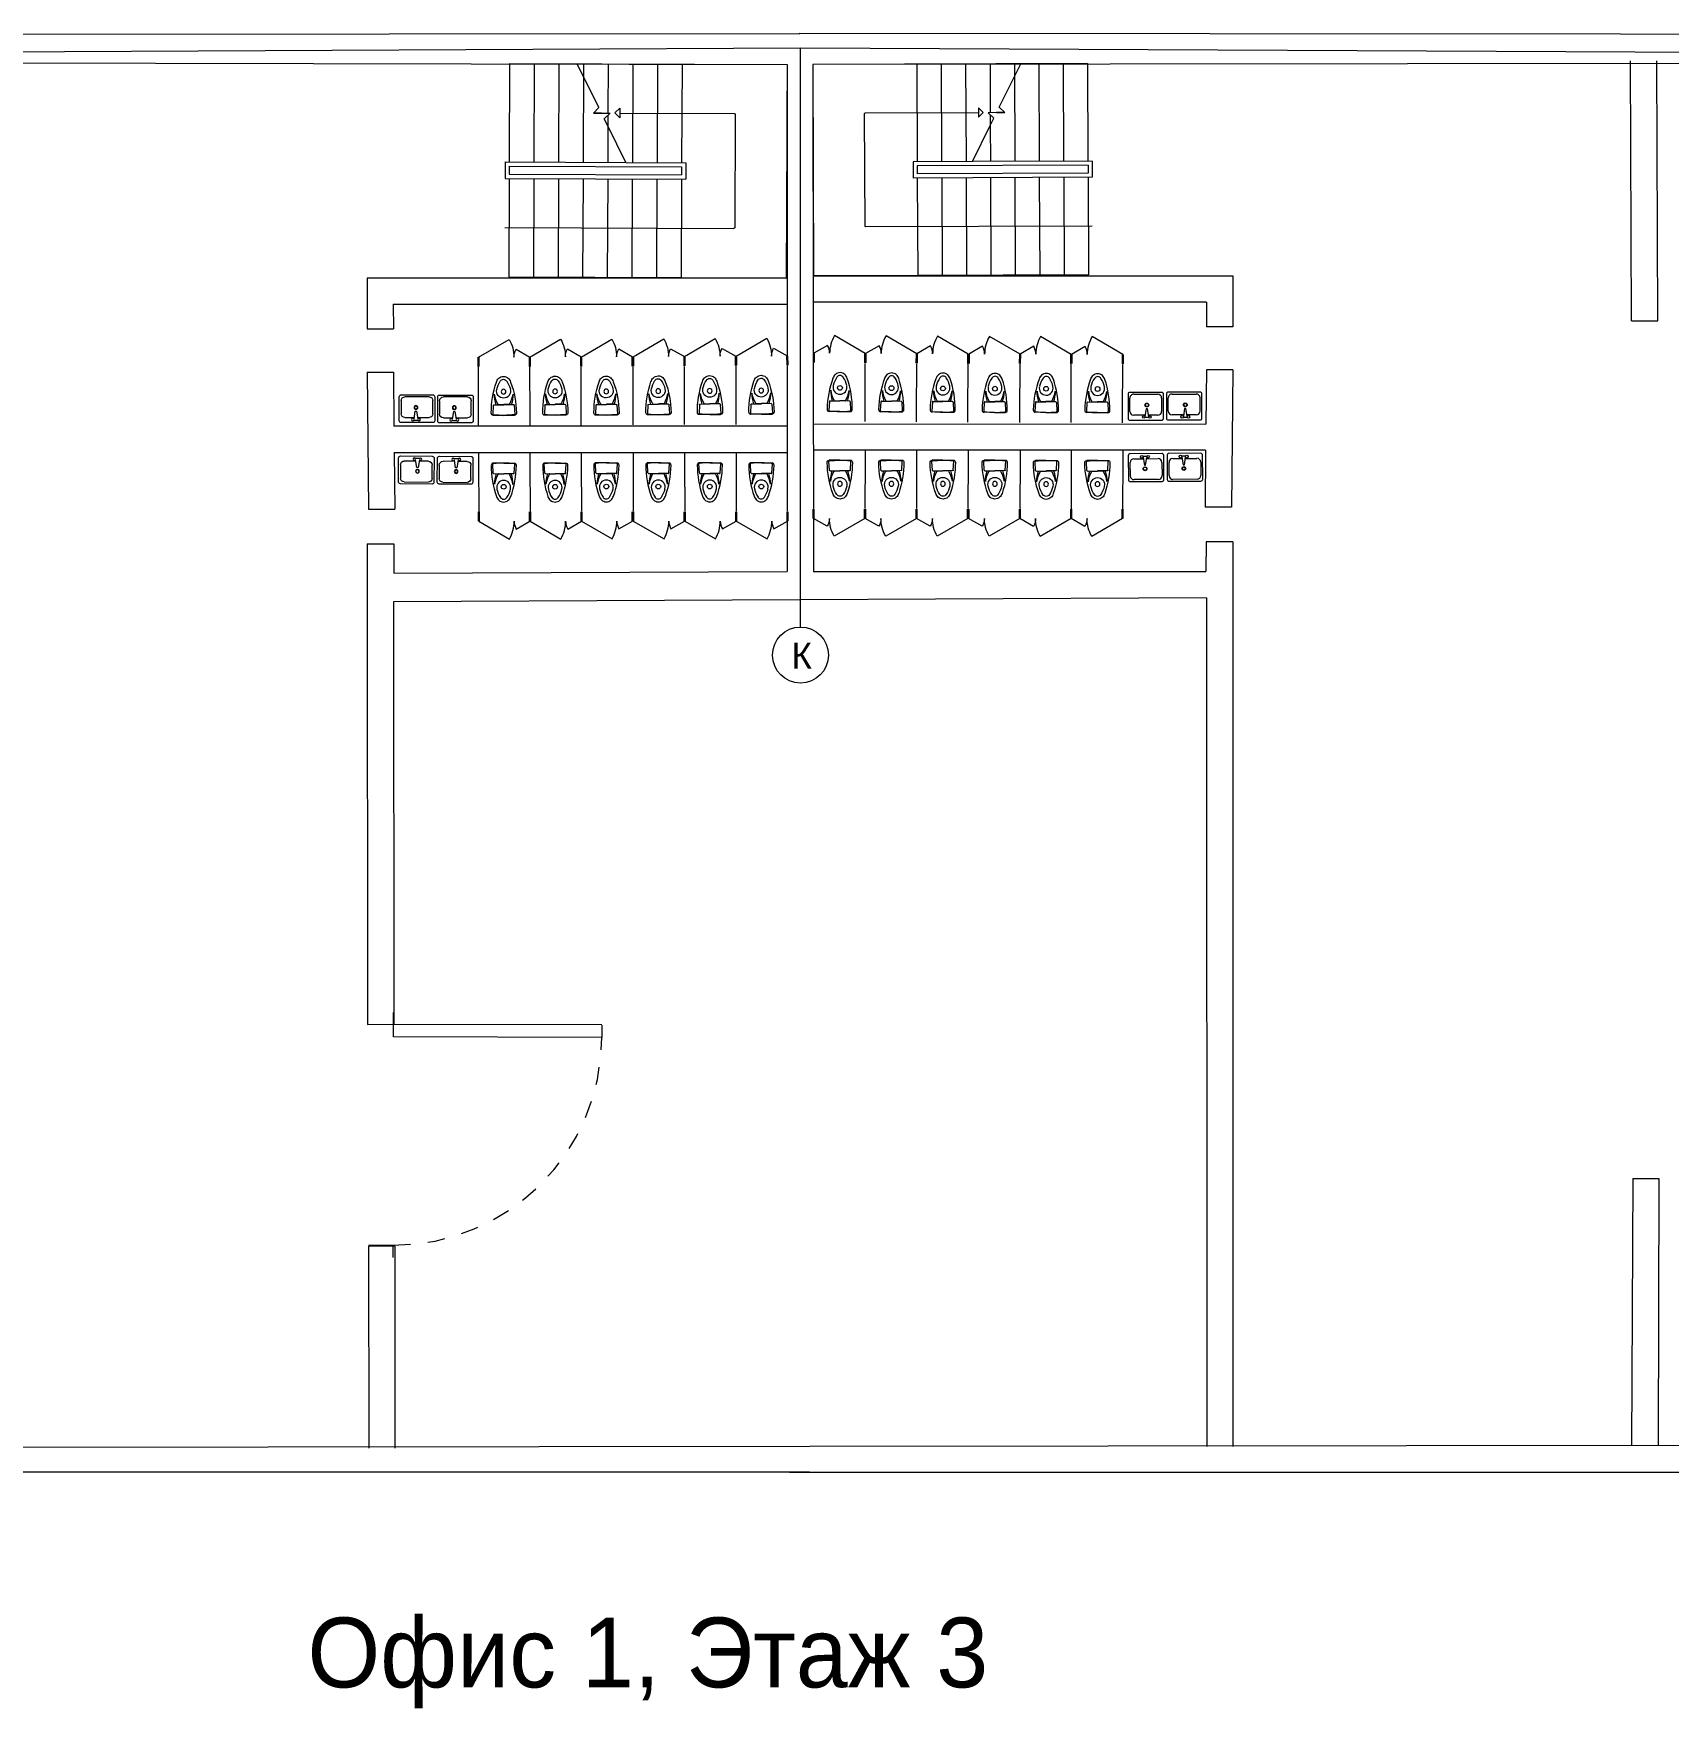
# Model space of a CAD drawing. Header units: inches. Extents: x 164.3 to 247.9, y 15.6 to 56.7.
# Drawn here: x 223.71 to 233.07, y 47.08 to 56.67 of the extents above; entities that cross this region are included whole.
import ezdxf

# ---------------------------------------------------------------- set-up
doc = ezdxf.new("R2010")
doc.units = ezdxf.units.IN
doc.header["$MEASUREMENT"] = 0
doc.set_wipeout_variables(frame=1)
doc.linetypes.add('DASHED', pattern=[0.75, 0.5, -0.25])
doc.layers.get('0').update_dxf_attribs({"lineweight": 0})
for name, color, linetype, lineweight in [('7', 4, 'Continuous', 5), ('_Стены', 7, 'Continuous', 30), ('door', 7, 'Continuous', 5), ('WALL 1 100', 250, 'Continuous', 9), ('окно', 7, 'Continuous', 9), ('провода', 1, 'Continuous', 5)]:
    doc.layers.add(name, color=color, linetype=linetype, lineweight=lineweight)
doc.layers.add('_Маскировка', color=7, linetype='Continuous', lineweight=0, true_color=0xffffff)
doc.layers.add('DOOR WINDOW 1 100', color=7, linetype='Continuous', lineweight=5, true_color=0x666666)
doc.styles.add('DIM_FONT', font='TXT.shx', dxfattribs={"width": 0.8})
doc.styles.add('SS Projects_100_notes', font='', dxfattribs={"height": 0.4})
doc.styles.get('SS Projects_100_notes').set_extended_font_data('Bahnschrift')

# ---------------------------------------------------------------- blocks, each defined once
blk = doc.blocks.new('A$C7A17705F')
at = {"color": 0}
for p, q in [((0, 3430), (2600, 3430)), ((600, 2790), (610, 2800)), ((600, 1393), (600, 2790)), ((610, 2800), (1990, 2800)), ((1990, 2800), (2000, 2790)), ((2000, 0), (2000, 2790)), ((0, 2150), (1200, 2150)), ((1200, 1472), (1200, 2200)), ((1200, 2200), (1400, 2200)), ((1250, 50), (1250, 2150)), ((1250, 2150), (1350, 2150)), ((1350, 50), (1350, 2150)), ((1400, 0), (1400, 2200)), ((1400, 2150), (2600, 2150)), ((0, 1850), (1200, 1850)), ((1400, 1850), (2600, 1850)), ((0, 1550), (1200, 1550)), ((1200, 0), (1200, 1472)), ((1400, 1550), (2600, 1550)), ((0, 1250), (600, 1250)), ((600, 1172), (600, 1275)), ((625, 1250), (757, 1250)), ((757, 1250), (1200, 1250)), ((1400, 1250), (2600, 1250)), ((600, 1072), (600, 1172)), ((0, 950), (1200, 950)), ((1400, 950), (2600, 950)), ((0, 650), (1200, 650)), ((1400, 650), (2600, 650)), ((0, 350), (1200, 350)), ((1400, 350), (2600, 350)), ((0, 50), (1200, 50)), ((1250, 50), (1350, 50)), ((1400, 50), (2600, 50)), ((1200, 0), (1400, 0))]:
    blk.add_line(p, q, dxfattribs=at)
for p, q in [((0, 50), (0, 3430)), ((2600, 2150), (2600, 3430)), ((2600, 50), (2600, 2150)), ((1200, 1472), (757, 1250)), ((540, 1393), (656, 1393)), ((598, 1335), (540, 1393)), ((656, 1393), (598, 1335)), ((669, 1206), (600, 1275)), ((757, 1250), (669, 1206)), ((533, 1138), (0, 872)), ((600, 1072), (533, 1138)), ((600, 1172), (600, 1072))]:
    blk.add_line(p, q)
blk = doc.blocks.new('A$C444A5E9C')
at = {"ltscale": 20}
for p, q in [((0.041, 0.566), (0.032, 0.737)), ((0.246, 0.76), (0.04, 0.76)), ((0.054, 0.554), (0.246, 0.554)), ((0.141, 0.549), (0.246, 0.549))]:
    blk.add_line(p, q, dxfattribs=at)
for p, q in [((0.246, 0.76), (0.452, 0.76)), ((0.45, 0.566), (0.459, 0.737)), ((0.438, 0.554), (0.246, 0.554)), ((0.35, 0.549), (0.246, 0.549))]:
    blk.add_line(p, q)
at = {"linetype": 'Continuous', "ltscale": 20}
blk.add_circle((0.246, 0.298), 0.0465, dxfattribs=at)
at = {"ltscale": 20}
for centre, radius, start, end in [((0.04, 0.72), 0.04, 90, 185.821), ((1.87, 0.733), 1.87, 180.5373, 199.4406), ((0.044, 0.738), 0.012, 95.8439, 183), ((0.245, -1.23), 1.99, 89.9924, 95.8439), ((0.054, 0.566), 0.0125, 183, 270), ((0.766, 0.328), 0.705, 161.2906, 178.5363), ((0.58, 0.285), 0.516, 149.7165, 173.2244), ((0.141, 0.541), 0.0075, 90, 149.7165), ((0.267, 0.158), 0.167, 196.4723, 227.6624), ((0.246, 0.137), 0.137, 228.0401, 270)]:
    blk.add_arc(centre, radius, start, end, dxfattribs=at)
for centre, radius, start, end in [((0.246, -1.23), 1.99, 84.1561, 90.0076), ((-1.378, 0.733), 1.87, 340.5594, 359.4627), ((0.447, 0.738), 0.012, 357, 84.1561), ((0.452, 0.72), 0.04, 354.179, 90), ((0.35, 0.541), 0.0075, 30.2835, 90), ((-0.089, 0.285), 0.516, 6.7756, 30.2835), ((-0.275, 0.328), 0.705, 1.4637, 18.7094), ((0.438, 0.566), 0.0125, 270, 357), ((0.246, 0.137), 0.137, 270, 311.9599), ((0.225, 0.158), 0.167, 312.3376, 343.5277)]:
    blk.add_arc(centre, radius, start, end)
at = {"linetype": 'Continuous', "ltscale": 20}
for centre, radius, start, end in [((0.246, 0.288), 0.136, 90.2368, 194.549), ((0.245, 0.288), 0.136, 345.451, 89.7632), ((0.561, 0.349), 0.457, 192.1399, 214.2706), ((0.246, 0.129), 0.0727, 210.084, 269.4189), ((0.245, 0.129), 0.0727, 270.5811, 329.916), ((-0.069, 0.349), 0.457, 325.7294, 347.8601)]:
    blk.add_arc(centre, radius, start, end, dxfattribs=at)
blk = doc.blocks.new('*U27')
at = {"color": 7, "linetype": 'ByBlock', "true_color": 0xffffff}
blk.add_wipeout([(-605, 115), (0, 115), (0, -5), (-605, -5)], dxfattribs=at).dxf.layer = '_Маскировка'
at = {"linetype": 'ByBlock'}
for p, q in [((-605, 0), (-605, 110)), ((0, 0), (0, 110))]:
    blk.add_line(p, q, dxfattribs=at)
at = {"layer": 'door'}
blk.add_lwpolyline([(0, 0), (-363, -210, -0.131652), (-419, 0, -0.131652), (-444, -93), (-605, 0)], format="xyb", dxfattribs=at)
blk = doc.blocks.new('A$C564A496C')
at = {"linetype": 'ByBlock'}
for p, q in [((0, 419), (0, 31)), ((543, 450), (31, 450)), ((31, 92), (31, 307)), ((92, 368), (244, 368)), ((238, 409), (300, 409)), ((238, 389), (259, 266)), ((279, 266), (300, 389)), ((295, 368), (482, 368)), ((543, 307), (543, 92)), ((574, 31), (574, 419)), ((31, 0), (543, 0)), ((482, 31), (92, 31)), ((259, 266), (279, 266))]:
    blk.add_line(p, q, dxfattribs=at)
for centre, radius in [((218, 399), 20.5), ((320, 399), 20.5), ((269, 205), 30.7), ((269, 205), 25.7)]:
    blk.add_circle(centre, radius, dxfattribs=at)
for centre, radius, start, end in [((31, 419), 30.7, 90, 180), ((92, 307), 61.4, 90, 180), ((482, 307), 61.4, 0, 90), ((543, 419), 30.7, 0, 90), ((31, 31), 30.7, 180, 270), ((92, 92), 61.4, 180, 270), ((482, 92), 61.4, 270, 0), ((543, 31), 30.7, 270, 0)]:
    blk.add_arc(centre, radius, start, end, dxfattribs=at)
at = {"style": 'DIM_FONT', "width": 0.8, "flags": 9}
for tag in ['YSIZE', 'XSIZE']:
    blk.add_attdef(tag, (269, 450), '', height=0.5, rotation=270, dxfattribs=at)

msp = doc.modelspace()

# ---------------------------------------------------------------- linework, layer by layer
at = {"layer": '7', "color": 8, "linetype": 'DASHED', "ltscale": 0.2}
msp.add_arc((225.7683, 50.9231), 1.1918, 269.87617, 359.87617, dxfattribs=at)
at = {"layer": 'DOOR WINDOW 1 100'}
for p, q in [((228.022, 56.2873), (228.022, 56.3373)), ((228.022, 53.6373), (228.022, 53.5873)), ((225.7683, 50.9231), (225.7686, 51.0633)), ((226.9601, 50.9205), (225.7683, 50.9231)), ((226.9612, 50.992), (225.7694, 50.9946)), ((226.9603, 50.9906), (226.9601, 50.9205)), ((225.6273, 49.7339), (225.7658, 49.7313)), ((225.7656, 49.6612), (225.7658, 49.7313))]:
    msp.add_line(p, q, dxfattribs=at)
at = {"layer": 'WALL 1 100', "color": 0}
for p, q in [((223.3247, 56.4993), (228.0216, 56.4896)), ((228.0223, 56.4888), (228.022, 53.5873)), ((233.9612, 56.4952), (228.1693, 56.4904)), ((228.1694, 56.4888), (228.172, 53.5873)), ((232.8552, 55.0216), (232.8486, 56.5103)), ((233.0052, 55.0216), (233.0003, 56.5104)), ((225.617, 55.2674), (225.6172, 54.9762)), ((230.5725, 55.2799), (230.5722, 54.9887)), ((230.4225, 55.1299), (228.1725, 55.1299)), ((230.4225, 55.1299), (230.4212, 54.9887)), ((225.767, 55.1174), (228.017, 55.1174)), ((225.767, 55.1174), (225.7682, 54.9761)), ((225.6172, 54.9762), (225.768, 54.9761)), ((230.5722, 54.9887), (230.4214, 54.9887)), ((232.8552, 55.0216), (233.0052, 55.0216)), ((226.2553, 54.4232), (226.2545, 54.8134)), ((226.5497, 54.4247), (226.549, 54.8149)), ((226.8429, 54.4248), (226.8421, 54.815)), ((227.1403, 54.4264), (227.1396, 54.8166)), ((227.4348, 54.428), (227.434, 54.8181)), ((227.7299, 54.4296), (227.7291, 54.8198)), ((228.4671, 54.4451), (228.4678, 54.8353)), ((228.7621, 54.4435), (228.7629, 54.8336)), ((229.0566, 54.4419), (229.0573, 54.8321)), ((229.354, 54.4404), (229.3548, 54.8305)), ((229.6472, 54.4403), (229.6479, 54.8304)), ((229.9416, 54.4387), (229.9424, 54.8289)), ((225.6174, 54.7284), (225.7682, 54.7284)), ((225.6174, 54.7284), (225.6252, 53.9433)), ((225.7682, 54.7284), (225.771, 54.4192)), ((230.4212, 54.7409), (230.4184, 54.4317)), ((230.572, 54.7409), (230.4212, 54.7409)), ((230.572, 54.7409), (230.5643, 53.9558)), ((225.7724, 54.2692), (228.018, 54.2692)), ((225.7726, 54.2692), (225.7758, 53.9433)), ((230.417, 54.2818), (228.1714, 54.2818)), ((228.4678, 54.2818), (228.4665, 53.8916)), ((228.7628, 54.2819), (228.7616, 53.8917)), ((229.0573, 54.2819), (229.056, 53.8917)), ((229.3548, 54.2819), (229.3535, 53.8917)), ((229.6479, 54.2805), (229.6466, 53.8903)), ((229.9424, 54.2805), (229.9411, 53.8903)), ((230.4168, 54.2818), (230.4137, 53.9558)), ((226.2545, 54.265), (226.2558, 53.8748)), ((226.549, 54.265), (226.5503, 53.8748)), ((226.8421, 54.2664), (226.8434, 53.8762)), ((227.1396, 54.2664), (227.1409, 53.8762)), ((227.4341, 54.2664), (227.4354, 53.8762)), ((227.7291, 54.2663), (227.7304, 53.8761)), ((225.6252, 53.9433), (225.7758, 53.9433)), ((230.5643, 53.9558), (230.4137, 53.9558)), ((225.6174, 53.745), (225.7694, 53.745)), ((225.6174, 53.745), (225.6174, 53.5748)), ((225.7694, 53.745), (225.7706, 53.5783)), ((230.4201, 53.7576), (230.4188, 53.5873)), ((230.5721, 53.7576), (230.4201, 53.7576)), ((230.5721, 53.7576), (230.572, 53.5873)), ((225.6174, 53.5748), (225.6196, 50.9943)), ((230.572, 53.5873), (230.572, 48.5781)), ((230.422, 53.4373), (225.7674, 53.4147)), ((225.7674, 53.4147), (225.77, 50.9943)), ((230.422, 53.4373), (230.4237, 48.5781)), ((225.77, 50.9943), (225.6189, 50.9933)), ((232.8617, 50.1131), (232.855, 48.5842)), ((232.8617, 50.1131), (233.0117, 50.1131)), ((233.0117, 50.1131), (233.0067, 48.5884)), ((225.6258, 49.7254), (225.6262, 48.5698)), ((225.7758, 49.7254), (225.6258, 49.7254)), ((225.7758, 49.7254), (225.7754, 48.5698)), ((228.152, 48.5785), (209.4313, 48.5582)), ((246.7227, 48.6033), (228.152, 48.5785)), ((228.1488, 48.4311), (209.2798, 48.4311)), ((228.0342, 48.4311), (246.9032, 48.4311))]:
    msp.add_line(p, q, dxfattribs=at)
for points in [[(209.2861, 56.6519), (228.0934, 56.6669)], [(246.8969, 56.652), (228.0896, 56.6669)], [(228.017, 55.2674), (225.617, 55.2674)], [(228.1725, 55.2799), (230.5725, 55.2799)], [(228.0182, 54.4192), (225.771, 54.4192)], [(228.1713, 54.4318), (230.4184, 54.4317)], [(225.7706, 53.5783), (228.022, 53.5873)], [(228.172, 53.5873), (230.4188, 53.5873)]]:
    msp.add_lwpolyline(points, dxfattribs=at)
at = {"layer": 'окно', "color": 7, "linetype": 'ByBlock', "lineweight": 0}
msp.add_circle((228.098, 53.1093), 0.1601, dxfattribs=at)
at = {"layer": 'провода', "color": 1}
for p, q in [((228.0979, 56.5829), (220.8106, 56.547)), ((228.0985, 53.2677), (228.0979, 56.5829)), ((235.3723, 56.547), (228.0979, 56.5829))]:
    msp.add_line(p, q, dxfattribs=at)

# ---------------------------------------------------------------- block references
for name, p, xscale, yscale, zscale, rotation in [('A$C7A17705F', (226.4095, 56.4957), 0.0004699402525040917, 0.0004699402525040917, 0.0004699402525040917, 269.7662328216362), ('A$C7A17705F', (229.7645, 56.4954), -0.0004653777908083341, 0.0004653777908083343, 0.0004653777908083343, 90.23376717836389), ('A$C564A496C', (225.8013, 54.5987), -0.0003540691993690649, 0.0003540691993690649, 0.0003540691993690649, 180), ('A$C564A496C', (226.021, 54.5974), -0.0003540691993690649, 0.0003540691993690649, 0.0003540691993690649, 180), ('A$C564A496C', (230.1759, 54.6129), 0.0003540691993690649, 0.0003540691993690649, 0.0003540691993690649, 180), ('A$C564A496C', (230.3956, 54.6142), 0.0003540691993690649, 0.0003540691993690649, 0.0003540691993690649, 180), ('A$C564A496C', (225.9998, 54.088), -0.0003540691993690649, 0.0003540691993690649, 0.0003540691993690649, 359.5739408826639), ('A$C564A496C', (226.2217, 54.0865), -0.0003540691993690649, 0.0003540691993690649, 0.0003540691993690649, 359.5739408826639), ('A$C564A496C', (229.9752, 54.1021), 0.0003540691993690649, 0.0003540691993690649, 0.0003540691993690649, 0.4260591173361065), ('A$C564A496C', (230.1972, 54.1035), 0.0003540691993690649, 0.0003540691993690649, 0.0003540691993690649, 0.4260591173361065)]:
    msp.add_blockref(name, p, dxfattribs=dict(xscale=xscale, yscale=yscale, zscale=zscale, rotation=rotation))
at = {"color": 7}
for p, xscale, yscale, zscale, rotation in [((226.3253, 54.7031), -0.2931383336583636, 0.2931383336583636, 0.2931383336583636, 180.7006827755257), ((226.6198, 54.7046), -0.2931383336583636, 0.2931383336583636, 0.2931383336583636, 180.7006827755257), ((226.9129, 54.7047), -0.2931383336583636, 0.2931383336583636, 0.2931383336583636, 180.7006827755257), ((227.2104, 54.7063), -0.2931383336583636, 0.2931383336583636, 0.2931383336583636, 180.7006827755257), ((227.5049, 54.7078), -0.2931383336583636, 0.2931383336583636, 0.2931383336583636, 180.7006827755257), ((227.7999, 54.7095), -0.2931383336583636, 0.2931383336583636, 0.2931383336583636, 180.7006827755257), ((228.397, 54.725), 0.2931383336583636, 0.2931383336583636, 0.2931383336583636, 179.2993172244743), ((228.692, 54.7233), 0.2931383336583636, 0.2931383336583636, 0.2931383336583636, 179.2993172244743), ((228.9865, 54.7218), 0.2931383336583636, 0.2931383336583636, 0.2931383336583636, 179.2993172244743), ((229.284, 54.7202), 0.2931383336583636, 0.2931383336583636, 0.2931383336583636, 179.2993172244743), ((229.5771, 54.7201), 0.2931383336583636, 0.2931383336583636, 0.2931383336583636, 179.2993172244743), ((229.8716, 54.7186), 0.2931383336583636, 0.2931383336583636, 0.2931383336583636, 179.2993172244743), ((226.3261, 53.9854), 0.2931383336583636, 0.2931383336583636, 0.2931383336583636, 359.5989882985567), ((226.6205, 53.9854), 0.2931383336583636, 0.2931383336583636, 0.2931383336583636, 359.5989882985567), ((226.9137, 53.9869), 0.2931383336583636, 0.2931383336583636, 0.2931383336583636, 359.5989882985567), ((227.2111, 53.9869), 0.2931383336583636, 0.2931383336583636, 0.2931383336583636, 359.5989882985567), ((227.5056, 53.9869), 0.2931383336583636, 0.2931383336583636, 0.2931383336583636, 359.5989882985567), ((227.8007, 53.9868), 0.2931383336583636, 0.2931383336583636, 0.2931383336583636, 359.5989882985567), ((228.3963, 54.0023), -0.2931383336583636, 0.2931383336583637, 0.2931383336583637, 0.4010117014433234), ((228.6913, 54.0024), -0.2931383336583636, 0.2931383336583637, 0.2931383336583637, 0.4010117014433234), ((228.9858, 54.0024), -0.2931383336583636, 0.2931383336583637, 0.2931383336583637, 0.4010117014433234), ((229.2832, 54.0024), -0.2931383336583636, 0.2931383336583637, 0.2931383336583637, 0.4010117014433234), ((229.5764, 54.001), -0.2931383336583636, 0.2931383336583637, 0.2931383336583637, 0.4010117014433234), ((229.8708, 54.001), -0.2931383336583636, 0.2931383336583637, 0.2931383336583637, 0.4010117014433234)]:
    msp.add_blockref('A$C444A5E9C', p, dxfattribs=dict(at, xscale=xscale, yscale=yscale, zscale=zscale, rotation=rotation))

# ---------------------------------------------------------------- texts
at = {"layer": 'окно', "color": 7, "linetype": 'ByBlock', "lineweight": 0, "attachment_point": 1, "style": 'SS Projects_100_notes'}
for s, width, heights, insert, char_height in [('\\pxqc;К', 0.458982, [0.0542], (227.8753, 53.1808), 0.15), ('Офис 1, Этаж 3', 5.784209, [0.2402], (225.276, 47.5999), 0.4)]:
    msp.add_mtext_dynamic_manual_height_columns(s, width=width, gutter_width=1, heights=heights, dxfattribs=dict(at, insert=insert, char_height=char_height))

# ---------------------------------------------------------------- next in the draw order: block references
at = {"layer": '_Стены', "color": 0, "linetype": 'ByBlock', "lineweight": -2, "yscale": 0.0004849121692230008}
for p, xscale, zscale, rotation in [((228.4678, 54.8353), -0.0004849121692230008, 0.0004849121692230009, 179.7003289259176), ((227.7291, 54.8198), 0.0004849121692230008, 0.0004849121692230008, 180.2996710740823)]:
    msp.add_blockref('*U27', p, dxfattribs=dict(at, xscale=xscale, zscale=zscale, rotation=rotation))
at = {"layer": '_Стены', "color": 0, "linetype": 'ByBlock', "lineweight": -2, "yscale": 0.000484912169223001, "zscale": 0.000484912169223001}
for p, xscale in [((227.7304, 53.8761), -0.000484912169223001), ((228.4665, 53.8916), 0.000484912169223001)]:
    msp.add_blockref('*U27', p, dxfattribs=dict(at, xscale=xscale))

# ---------------------------------------------------------------- next in the draw order: block references
at = {"layer": '_Стены', "color": 0, "linetype": 'ByBlock', "lineweight": -2, "yscale": 0.0004849121692230008}
for p, xscale, zscale, rotation in [((227.434, 54.8181), 0.0004849121692230008, 0.0004849121692230008, 180.2996710740823), ((228.7629, 54.8336), -0.0004849121692230008, 0.0004849121692230009, 179.7003289259176)]:
    msp.add_blockref('*U27', p, dxfattribs=dict(at, xscale=xscale, zscale=zscale, rotation=rotation))
at = {"layer": '_Стены', "color": 0, "linetype": 'ByBlock', "lineweight": -2, "yscale": 0.000484912169223001, "zscale": 0.000484912169223001}
for p, xscale in [((227.4354, 53.8762), -0.000484912169223001), ((228.7616, 53.8917), 0.000484912169223001)]:
    msp.add_blockref('*U27', p, dxfattribs=dict(at, xscale=xscale))

# ---------------------------------------------------------------- next in the draw order: block references
at = {"layer": '_Стены', "color": 0, "linetype": 'ByBlock', "lineweight": -2, "yscale": 0.0004849121692230008}
for p, xscale, zscale, rotation in [((227.1396, 54.8166), 0.0004849121692230008, 0.0004849121692230008, 180.2996710740823), ((229.0573, 54.8321), -0.0004849121692230008, 0.0004849121692230009, 179.7003289259176)]:
    msp.add_blockref('*U27', p, dxfattribs=dict(at, xscale=xscale, zscale=zscale, rotation=rotation))
at = {"layer": '_Стены', "color": 0, "linetype": 'ByBlock', "lineweight": -2, "yscale": 0.000484912169223001, "zscale": 0.000484912169223001}
for p, xscale in [((227.1409, 53.8762), -0.000484912169223001), ((229.056, 53.8917), 0.000484912169223001)]:
    msp.add_blockref('*U27', p, dxfattribs=dict(at, xscale=xscale))

# ---------------------------------------------------------------- next in the draw order: block references
at = {"layer": '_Стены', "color": 0, "linetype": 'ByBlock', "lineweight": -2, "yscale": 0.0004849121692230008}
for p, xscale, zscale, rotation in [((226.8421, 54.815), 0.0004849121692230008, 0.0004849121692230008, 180.2996710740823), ((229.3548, 54.8305), -0.0004849121692230008, 0.0004849121692230009, 179.7003289259176)]:
    msp.add_blockref('*U27', p, dxfattribs=dict(at, xscale=xscale, zscale=zscale, rotation=rotation))
at = {"layer": '_Стены', "color": 0, "linetype": 'ByBlock', "lineweight": -2, "yscale": 0.000484912169223001, "zscale": 0.000484912169223001}
for p, xscale in [((226.8434, 53.8762), -0.000484912169223001), ((229.3535, 53.8917), 0.000484912169223001)]:
    msp.add_blockref('*U27', p, dxfattribs=dict(at, xscale=xscale))

# ---------------------------------------------------------------- next in the draw order: block references
at = {"layer": '_Стены', "color": 0, "linetype": 'ByBlock', "lineweight": -2, "yscale": 0.0004849121692230008}
for p, xscale, zscale, rotation in [((226.549, 54.8149), 0.0004849121692230008, 0.0004849121692230008, 180.2996710740823), ((229.6479, 54.8304), -0.0004849121692230008, 0.0004849121692230009, 179.7003289259176)]:
    msp.add_blockref('*U27', p, dxfattribs=dict(at, xscale=xscale, zscale=zscale, rotation=rotation))
at = {"layer": '_Стены', "color": 0, "linetype": 'ByBlock', "lineweight": -2, "yscale": 0.000484912169223001, "zscale": 0.000484912169223001}
for p, xscale in [((226.5503, 53.8748), -0.000484912169223001), ((229.6466, 53.8903), 0.000484912169223001)]:
    msp.add_blockref('*U27', p, dxfattribs=dict(at, xscale=xscale))

# ---------------------------------------------------------------- next in the draw order: block references
at = {"layer": '_Стены', "color": 0, "linetype": 'ByBlock', "lineweight": -2, "yscale": 0.0004849121692230008}
for p, xscale, zscale, rotation in [((226.2545, 54.8134), 0.0004849121692230008, 0.0004849121692230008, 180.2996710740823), ((229.9424, 54.8289), -0.0004849121692230008, 0.0004849121692230009, 179.7003289259176)]:
    msp.add_blockref('*U27', p, dxfattribs=dict(at, xscale=xscale, zscale=zscale, rotation=rotation))
at = {"layer": '_Стены', "color": 0, "linetype": 'ByBlock', "lineweight": -2, "yscale": 0.000484912169223001, "zscale": 0.000484912169223001}
for p, xscale in [((226.2558, 53.8748), -0.000484912169223001), ((229.9411, 53.8903), 0.000484912169223001)]:
    msp.add_blockref('*U27', p, dxfattribs=dict(at, xscale=xscale))

doc.saveas('drawing.dxf')
